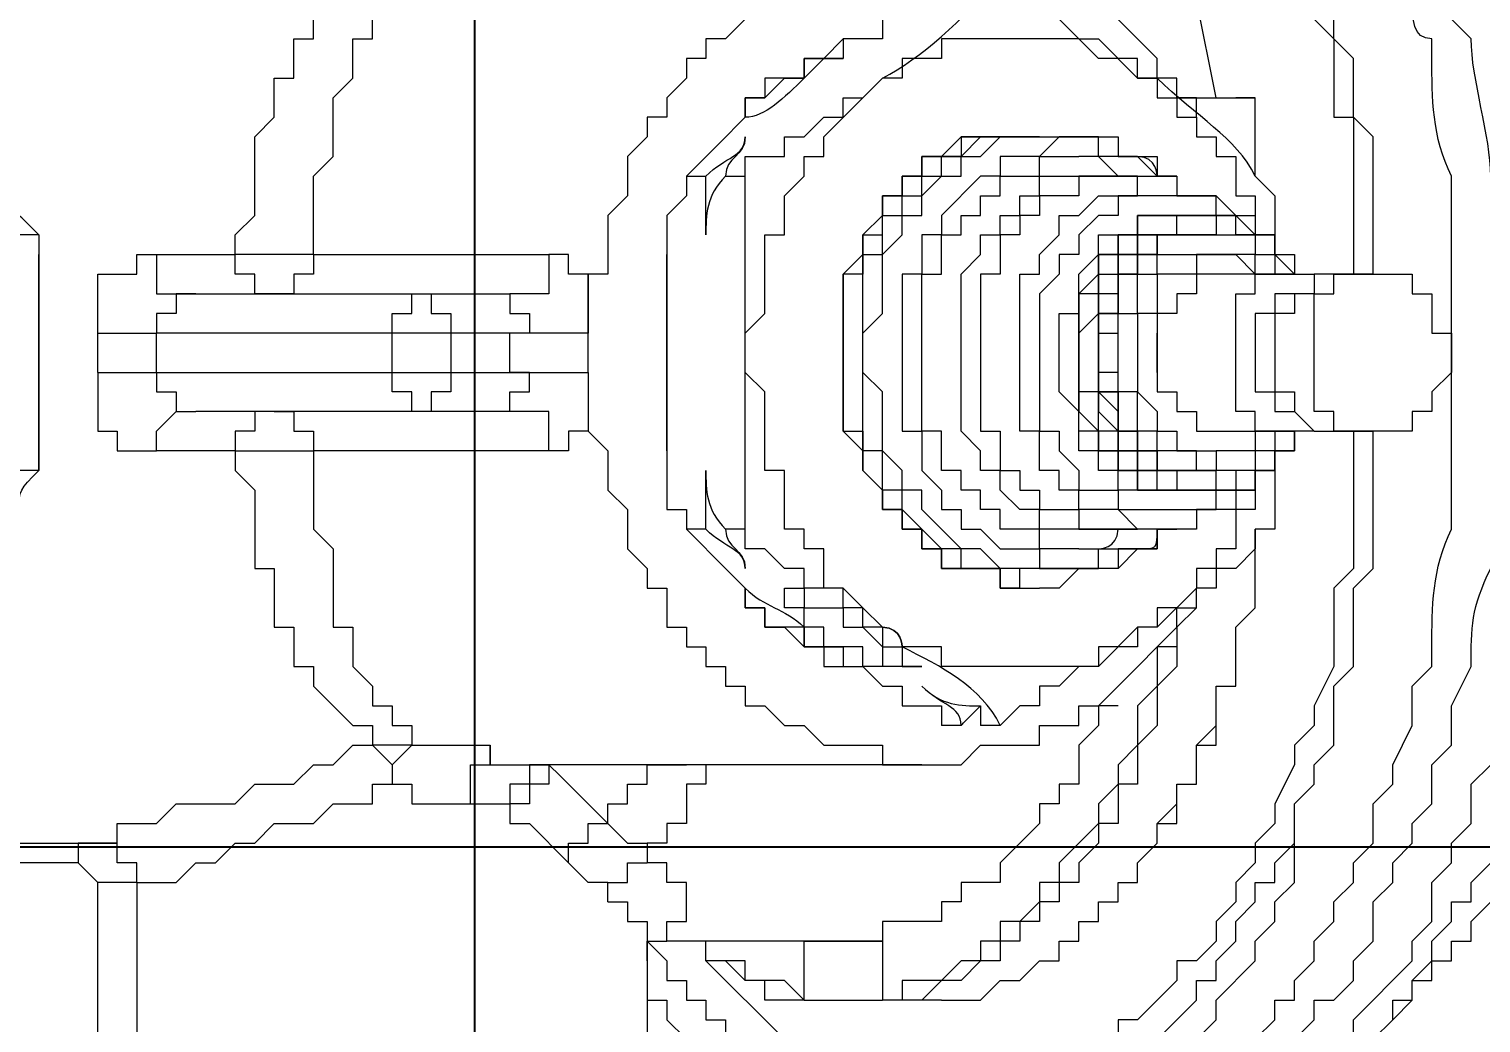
# Model space of a CAD drawing. Header units: millimetres. Extents: x 25083 to 52777, y 24772 to 45779.
# Drawn here: x 39150.19 to 39177.67, y 33943.15 to 33961.96 of the extents above; entities that cross this region are included whole.
import ezdxf

# ---------------------------------------------------------------- set-up
doc = ezdxf.new("R2010")
doc.units = ezdxf.units.MM
doc.styles.get("Standard").update_dxf_attribs({"font": ''})
doc.styles.get('Standard').set_extended_font_data('SimSun')
doc.dimstyles.new('ISO-25', dxfattribs={"dimtxt": 2.5, "dimasz": 2.5, "dimexe": 1.25, "dimexo": 0.625, "dimtad": 1, "dimtxsty": 'Standard', "dimcen": 2.5, "dimadec": 0, "dimazin": 0, "dimtfac": 1, "dimtmove": 0, "dimatfit": 3, "dimfxl": 1, "dimarcsym": 0})

# ---------------------------------------------------------------- blocks, each defined once
blk = doc.blocks.new('*D925')
at = {"color": 0, "lineweight": -2}
for p, q in [((29677.862, 34881.662), (29677.862, 32448.293)), ((40733.017, 34757.645), (40733.017, 32448.293)), ((29680.362, 32449.543), (40730.517, 32449.543))]:
    blk.add_line(p, q, dxfattribs=at)
at = {"color": 0}
for points in [[(29680.362, 32449.96), (29680.362, 32449.127), (29677.862, 32449.543)], [(40730.517, 32449.127), (40730.517, 32449.96), (40733.017, 32449.543)]]:
    blk.add_solid(points, dxfattribs=at)
at = {"layer": 'DEFPOINTS', "color": 0}
for p in [(29677.862, 34882.287), (40733.017, 34758.27), (40733.017, 32449.543)]:
    blk.add_point(p, dxfattribs=at)
at = {"color": 0, "insert": (35205.439, 32451.628), "char_height": 2.5, "attachment_point": 5}
blk.add_mtext('11055,15', dxfattribs=at)
blk = doc.blocks.new('zw$D2F4')
at = {"color": 7, "lineweight": 5}
for points in [[(774.284, 340.536), (774.284, 352.048)], [(778.74, 340.536), (778.74, 352.048)], [(766.856, 339.793), (766.856, 341.279)], [(767.228, 341.279), (767.228, 339.422)], [(778.74, 340.536), (774.284, 340.536)], [(766.485, 339.422), (766.856, 339.793)], [(767.228, 339.422), (767.228, 339.793), (766.856, 339.793)], [(760.543, 339.422), (766.485, 339.422)], [(766.485, 338.679), (766.485, 339.422)], [(766.485, 338.679), (766.856, 338.679), (766.856, 339.051), (767.228, 339.051), (767.228, 339.422)], [(767.228, 339.422), (767.228, 339.051), (767.599, 339.051), (767.599, 338.308), (767.97, 337.937), (767.97, 336.823), (768.342, 336.451), (768.342, 335.709), (768.713, 335.337), (768.713, 334.966), (769.084, 334.594), (769.084, 334.223)], [(776.14, 339.422), (775.026, 339.422), (775.026, 339.051), (774.655, 339.051), (774.655, 338.308)], [(776.14, 339.422), (776.14, 338.308)], [(776.883, 339.422), (776.883, 338.308)], [(776.883, 339.422), (777.997, 339.422), (777.997, 339.051), (777.997, 338.679), (778.368, 338.679), (778.368, 338.308)], [(766.485, 338.679), (760.543, 338.679)], [(766.485, 338.679), (766.485, 337.937), (766.856, 337.565), (766.856, 337.194), (767.228, 336.823), (767.228, 336.451), (767.599, 336.08), (767.599, 335.337), (767.97, 334.966), (767.97, 334.223), (768.342, 334.223), (768.342, 333.852)], [(774.655, 336.823), (774.655, 338.308)], [(774.655, 338.308), (775.026, 338.308), (775.398, 337.937), (775.398, 337.565)], [(776.14, 338.308), (775.769, 338.308), (775.769, 337.937), (775.398, 337.937), (775.398, 337.565)], [(776.14, 338.308), (776.14, 331.624)], [(776.883, 331.624), (776.883, 338.308)], [(777.626, 337.565), (777.626, 337.937), (777.254, 337.937), (777.254, 338.308), (776.883, 338.308)], [(778.368, 338.308), (777.626, 338.308), (777.626, 337.937), (777.626, 337.565)], [(778.368, 338.308), (778.368, 336.823)], [(775.398, 331.624), (775.398, 337.565)], [(777.626, 337.565), (777.626, 331.624)], [(774.655, 336.823), (774.284, 336.823), (773.912, 336.451), (772.427, 336.451), (772.427, 336.08), (771.313, 336.08), (771.313, 335.709), (770.57, 335.709), (770.57, 335.337), (770.199, 335.337), (769.456, 334.594), (769.456, 334.223), (769.084, 334.223)], [(774.655, 336.823), (774.655, 335.337)], [(775.398, 336.08), (775.398, 336.451), (775.026, 336.451), (775.026, 336.823), (774.655, 336.823)], [(777.626, 336.08), (777.626, 336.451), (777.997, 336.451), (777.997, 336.823), (778.368, 336.823)], [(778.368, 335.337), (778.368, 336.823)], [(778.368, 336.823), (778.74, 336.823), (779.111, 336.451), (780.597, 336.451), (780.968, 336.08), (781.711, 336.08), (781.711, 335.709), (782.453, 335.709), (782.453, 335.337), (782.825, 335.337), (782.825, 334.966), (783.196, 334.966), (783.196, 334.594), (783.567, 334.594), (783.567, 334.223), (783.939, 334.223), (783.939, 333.852)], [(775.398, 336.08), (775.398, 335.709), (775.026, 335.709), (775.026, 335.337), (774.655, 335.337)], [(778.368, 335.337), (777.997, 335.337), (777.997, 335.709), (777.626, 335.709), (777.626, 336.08)], [(774.655, 335.337), (773.169, 335.337), (772.798, 334.966), (771.313, 334.966), (771.313, 334.594), (770.57, 334.594), (770.199, 334.223), (769.827, 334.223), (769.827, 333.852), (769.456, 333.852), (769.456, 333.48), (769.084, 333.48)], [(774.655, 330.881), (774.655, 335.337)], [(778.368, 335.337), (778.368, 330.881)], [(778.368, 335.337), (779.854, 335.337), (780.225, 334.966), (781.339, 334.966), (781.711, 334.594), (782.453, 334.594), (782.453, 334.223), (783.196, 334.223), (783.196, 333.852), (783.567, 333.852), (783.567, 333.48), (783.939, 333.48), (783.939, 333.109)], [(769.084, 334.223), (768.713, 333.852), (768.342, 333.852)], [(769.084, 333.48), (769.084, 334.223)], [(768.342, 333.852), (768.342, 333.48), (767.97, 333.48), (767.97, 332.366)], [(769.084, 333.48), (768.713, 333.852), (768.342, 333.852)], [(775.398, 333.109), (775.398, 333.48), (775.769, 333.48), (775.769, 333.852), (776.14, 333.852)], [(776.14, 333.852), (776.883, 333.852)], [(776.883, 333.852), (777.254, 333.852), (777.254, 333.48), (777.626, 333.48), (777.626, 333.109)], [(769.084, 333.48), (769.084, 331.995)], [(776.14, 332.738), (775.769, 332.738), (775.769, 333.109), (775.398, 333.109)], [(777.626, 333.109), (777.254, 333.109), (777.254, 332.738), (776.883, 332.738)], [(776.883, 332.738), (776.14, 332.738)], [(767.97, 332.366), (767.97, 331.624)], [(767.97, 332.366), (768.713, 332.366), (768.713, 331.995), (769.084, 331.995)], [(769.084, 331.995), (768.713, 331.995), (768.713, 330.881)], [(767.97, 331.624), (767.599, 331.624), (767.599, 331.252), (766.856, 330.51)], [(768.713, 330.881), (768.342, 330.881), (768.342, 331.252), (767.97, 331.252), (767.97, 331.624)], [(768.713, 330.881), (768.713, 331.252), (768.342, 331.252), (768.342, 331.624), (767.97, 331.624)], [(774.655, 330.881), (775.398, 330.881), (775.398, 331.624)], [(775.398, 331.624), (775.769, 331.624), (775.769, 331.252), (776.14, 331.252), (776.14, 331.624)], [(776.14, 331.624), (776.14, 330.138)], [(776.883, 330.138), (776.883, 331.624)], [(777.626, 331.624), (777.254, 331.624), (777.254, 331.252), (776.883, 331.252), (776.883, 331.624)], [(778.368, 330.881), (777.626, 330.881), (777.626, 331.624)], [(768.713, 323.825), (768.713, 330.881)], [(768.713, 329.024), (768.713, 330.881)], [(776.14, 330.138), (775.026, 330.138), (775.026, 330.51), (774.655, 330.51), (774.655, 330.881)], [(776.883, 330.138), (777.997, 330.138), (777.997, 330.51), (778.368, 330.51), (778.368, 330.881)], [(766.114, 329.767), (766.485, 329.767), (766.485, 330.138), (766.856, 330.51)], [(766.856, 330.51), (767.228, 330.51), (767.228, 330.138), (767.599, 330.138), (767.599, 329.767)], [(776.14, 330.138), (775.026, 330.138), (774.655, 329.767), (773.912, 329.767), (773.541, 329.395), (772.798, 329.395), (772.427, 329.024), (772.055, 329.024), (772.055, 328.653), (771.313, 328.653), (771.313, 328.281), (770.941, 328.281), (770.941, 327.91), (770.57, 327.91), (770.57, 327.539), (770.199, 327.539), (770.199, 327.167), (769.827, 327.167), (769.827, 326.796), (769.456, 326.425), (769.456, 326.053), (769.084, 325.682), (769.084, 324.568), (768.713, 324.568), (768.713, 323.825)], [(784.31, 323.825), (784.31, 324.196), (783.939, 324.196), (783.939, 325.682), (783.567, 326.053), (783.567, 326.425), (783.196, 326.796), (783.196, 327.167), (782.825, 327.167), (782.453, 327.539), (782.453, 327.91), (782.082, 327.91), (782.082, 328.281), (781.711, 328.281), (781.339, 328.653), (780.968, 328.653), (780.968, 329.024), (780.597, 329.024), (780.225, 329.395), (779.483, 329.395), (779.111, 329.767), (777.997, 329.767), (777.997, 330.138), (776.883, 330.138)], [(766.114, 329.767), (766.114, 329.395), (765.742, 329.395), (765.742, 329.024), (765, 329.024)], [(766.114, 329.767), (766.485, 329.767), (766.485, 329.395), (766.856, 329.395), (766.856, 329.024)], [(767.599, 329.767), (767.228, 329.395), (767.228, 329.024), (766.856, 329.024)], [(767.599, 329.767), (767.97, 329.767), (767.97, 329.395), (768.342, 329.395), (768.342, 329.024), (768.713, 329.024)], [(765, 329.024), (759.429, 329.024)], [(764.257, 329.024), (764.257, 328.653), (763.885, 328.653), (763.514, 328.281)], [(762.029, 320.111), (763.885, 318.255), (764.257, 318.255), (765, 317.512), (765.371, 317.512), (765.742, 317.141), (766.114, 317.141), (766.485, 316.769), (767.228, 316.769)], [(765.371, 329.024), (765, 328.653), (764.628, 328.653), (764.628, 328.281), (764.257, 328.281), (764.257, 327.91), (763.885, 327.91), (763.885, 327.539), (763.514, 327.539)], [(765, 329.024), (765.371, 329.024), (765.371, 328.653)], [(765.371, 328.653), (765.742, 328.653), (765.742, 328.281), (766.114, 328.281), (766.485, 328.281), (766.485, 328.653), (766.856, 328.653), (766.856, 329.024)], [(768.713, 327.91), (768.342, 327.91), (768.342, 328.281), (767.599, 328.281), (767.599, 328.653), (767.228, 328.653), (767.228, 329.024), (766.856, 329.024)], [(768.713, 329.024), (768.713, 328.281)], [(765.371, 325.31), (765.371, 328.653)], [(774.655, 328.653), (773.541, 328.653), (773.541, 328.281), (773.169, 328.281)], [(779.854, 328.281), (779.483, 328.281), (779.111, 328.653), (778.368, 328.653)], [(763.143, 325.682), (763.143, 326.053), (763.514, 326.053), (763.514, 326.425), (765, 327.91), (765.371, 327.91), (765.371, 328.281)], [(764.257, 326.053), (764.257, 326.796), (764.628, 326.796), (764.628, 327.167), (765, 327.539), (765, 327.91), (765.371, 327.91), (765.371, 328.281)], [(764.257, 326.053), (764.628, 326.425), (764.628, 327.167), (765, 327.167), (765, 327.91), (765.371, 327.91), (765.371, 328.281)], [(773.169, 327.91), (773.169, 328.281)], [(779.854, 328.281), (779.854, 327.91)], [(773.169, 327.167), (773.169, 327.539)], [(779.854, 327.539), (779.854, 327.167)], [(772.055, 327.167), (771.684, 327.167), (771.684, 326.796), (771.313, 326.796), (771.313, 326.425), (770.941, 326.053), (770.941, 325.682), (770.57, 325.682), (770.57, 325.31), (770.57, 324.939)], [(770.941, 325.31), (770.941, 326.053), (771.313, 326.053), (771.313, 326.796), (771.684, 326.796), (771.684, 327.167), (772.055, 327.167)], [(771.313, 324.568), (771.684, 324.939), (771.684, 325.31), (772.055, 325.31), (772.055, 326.053), (772.427, 326.053), (772.427, 326.425), (772.798, 326.796), (772.798, 327.167), (773.169, 327.167)], [(771.313, 324.568), (771.313, 324.939), (771.684, 324.939), (772.055, 325.31), (772.055, 325.682), (772.798, 325.682), (772.798, 326.053), (773.169, 326.053), (773.169, 326.425), (774.284, 326.425), (774.284, 326.796), (774.655, 326.796), (775.769, 326.796), (776.14, 327.167), (776.512, 327.167)], [(773.169, 327.167), (776.512, 327.167)], [(776.512, 327.167), (779.854, 327.167)], [(776.512, 327.167), (776.883, 327.167), (777.254, 326.796), (778.74, 326.796), (778.74, 326.425), (779.483, 326.425), (779.854, 326.053), (780.225, 326.053), (780.225, 325.682), (780.597, 325.682), (781.711, 324.568)], [(779.854, 327.167), (780.225, 327.167), (780.225, 326.425), (780.597, 326.425), (780.597, 326.053), (780.968, 325.682), (780.968, 325.31), (781.339, 325.31), (781.339, 324.939), (781.711, 324.568)], [(782.453, 324.939), (782.453, 325.31), (782.082, 325.682), (782.082, 326.053), (781.711, 326.053), (781.711, 326.796), (781.339, 326.796), (781.339, 327.167), (780.968, 327.167)], [(780.968, 327.167), (781.339, 327.167), (781.339, 326.796), (781.711, 326.425), (781.711, 326.053), (782.082, 326.053), (782.082, 325.31)], [(772.055, 326.425), (772.055, 326.053), (771.684, 326.053), (771.684, 325.31), (771.313, 325.31), (771.313, 324.939), (770.941, 324.568), (770.941, 324.196), (770.57, 324.196), (770.57, 323.825)], [(771.313, 325.682), (771.313, 326.053), (771.684, 326.053), (771.684, 326.425), (772.055, 326.425)], [(764.257, 326.053), (765.371, 326.053)], [(764.257, 326.053), (764.257, 324.939)], [(765.371, 326.053), (765.371, 324.568)], [(771.313, 326.053), (770.941, 326.053), (770.941, 325.31), (770.57, 325.31), (770.57, 324.939)], [(782.453, 324.939), (782.453, 325.31), (782.082, 325.31), (782.082, 325.682), (781.711, 326.053)], [(775.026, 315.655), (772.427, 315.655), (772.055, 316.027), (770.57, 316.027), (769.827, 316.398), (769.456, 316.398), (769.084, 316.769), (768.713, 316.769), (767.97, 317.141), (767.599, 317.141), (767.228, 317.512), (766.856, 317.512), (766.485, 317.883), (766.114, 317.883), (765.742, 318.255), (765.371, 318.255), (765, 318.626), (765, 318.997), (764.628, 318.997), (763.885, 319.74), (763.885, 320.111), (763.514, 320.111)], [(770.941, 325.31), (770.941, 325.682), (771.313, 325.682)], [(769.827, 320.111), (769.827, 320.483), (769.456, 320.483), (769.084, 320.854), (768.342, 320.854), (768.342, 321.226), (767.97, 321.226), (767.97, 321.597), (767.599, 321.597), (766.856, 322.34), (766.485, 322.34), (766.485, 323.082), (766.114, 323.082), (766.114, 323.454), (765.742, 323.454), (765.742, 324.568), (765.371, 324.568), (765.371, 325.31)], [(770.57, 324.568), (770.57, 324.939), (770.941, 324.939), (770.941, 325.31)], [(772.055, 321.968), (772.055, 322.34), (772.427, 322.34), (772.427, 323.454), (772.798, 323.454), (772.798, 323.825), (773.169, 323.825), (773.169, 324.196), (773.541, 324.196), (773.541, 324.568), (773.912, 324.568), (774.284, 324.939), (774.655, 324.939), (775.026, 325.31), (777.997, 325.31), (778.368, 324.939), (778.74, 324.939), (778.74, 324.568), (779.483, 324.568), (779.483, 324.196), (779.854, 324.196), (779.854, 323.825), (780.225, 323.825), (780.225, 323.454), (780.597, 323.082), (780.597, 321.968)], [(776.512, 325.31), (775.026, 325.31), (775.026, 324.939), (774.284, 324.939), (773.912, 324.568), (773.541, 324.568), (773.541, 324.196), (773.169, 324.196), (773.169, 323.825), (772.798, 323.825), (772.798, 323.454), (772.427, 323.454), (772.427, 322.34), (772.055, 322.34)], [(780.597, 321.968), (780.597, 323.082), (780.225, 323.082), (780.225, 323.825), (779.854, 323.825), (779.854, 324.196), (779.483, 324.196), (779.483, 324.568), (779.111, 324.568), (778.74, 324.939), (777.997, 324.939), (777.997, 325.31), (776.512, 325.31)], [(764.257, 324.939), (764.257, 324.568)], [(770.57, 324.939), (770.199, 324.568), (770.199, 324.196), (769.827, 324.196), (769.827, 323.454), (769.456, 323.454)], [(772.055, 321.968), (772.427, 321.968), (772.427, 323.082), (772.798, 323.082), (772.798, 323.454), (773.541, 324.196), (773.912, 324.196), (773.912, 324.568), (774.655, 324.568), (774.655, 324.939), (776.512, 324.939)], [(772.427, 321.226), (772.427, 322.34), (772.798, 322.711), (772.798, 323.082), (773.541, 323.825), (773.912, 323.825), (773.912, 324.196), (774.284, 324.196), (774.655, 324.568), (775.769, 324.568), (776.14, 324.939), (776.883, 324.939), (777.254, 324.568), (778.368, 324.568), (778.74, 324.196), (779.111, 324.196), (779.111, 323.825), (779.483, 323.825), (779.854, 323.454), (779.854, 323.082), (780.225, 323.082), (780.225, 322.711), (780.597, 322.34), (780.597, 321.226)], [(776.512, 324.939), (778.368, 324.939), (778.368, 324.568), (779.111, 324.568), (779.111, 324.196), (779.483, 324.196), (779.483, 323.825), (779.854, 323.825), (779.854, 323.454), (780.225, 323.454), (780.225, 323.082), (780.597, 322.711), (780.597, 321.968)], [(783.567, 323.454), (783.196, 323.454), (783.196, 324.196), (782.825, 324.196), (782.825, 324.568), (782.453, 324.568), (782.453, 324.939)], [(765.371, 324.568), (764.257, 324.568)], [(765.371, 324.568), (764.257, 324.568)], [(764.257, 324.196), (764.257, 324.568)], [(770.941, 318.997), (770.941, 319.369), (770.199, 319.369), (769.827, 319.74), (769.084, 319.74), (768.713, 320.111), (768.342, 320.111), (767.97, 320.483), (767.599, 320.483), (766.856, 321.226), (766.485, 321.226), (766.485, 321.597), (766.114, 321.597), (765.742, 321.968), (765.742, 322.34), (765.371, 322.34), (765.371, 322.711), (765, 322.711), (765, 323.082), (764.628, 323.454), (764.628, 324.196), (764.257, 324.196), (764.257, 324.568)], [(770.57, 323.825), (770.57, 324.568)], [(770.941, 324.568), (770.57, 324.568)], [(770.941, 324.568), (770.941, 324.196)], [(771.313, 324.568), (770.941, 324.568)], [(781.711, 319.369), (781.711, 319.74), (782.082, 319.74), (782.082, 320.483), (782.453, 320.854), (782.453, 322.711), (782.453, 323.454), (782.082, 323.454), (782.082, 324.196), (781.711, 324.196), (781.711, 324.568)], [(764.257, 323.454), (764.257, 324.196)], [(771.684, 318.626), (771.313, 318.997), (770.57, 318.997), (770.199, 319.369), (769.456, 319.369), (769.084, 319.74), (768.342, 319.74), (768.342, 320.111), (767.599, 320.111), (767.599, 320.483), (767.228, 320.483), (766.856, 320.854), (766.485, 320.854), (766.485, 321.226), (766.114, 321.226), (766.114, 321.597), (765.742, 321.597), (765.742, 321.968), (765.371, 321.968), (765.371, 322.34), (765, 322.34), (765, 322.711), (764.628, 323.082), (764.628, 323.454), (764.257, 323.825), (764.257, 324.196)], [(771.313, 319.369), (771.313, 319.74), (770.941, 319.74), (770.941, 320.483), (770.57, 320.483), (770.57, 322.34), (770.57, 322.711), (770.57, 323.454), (770.941, 323.454), (770.941, 324.196)], [(779.854, 322.711), (779.111, 323.454), (778.74, 323.454), (778.74, 323.825), (777.997, 323.825), (777.997, 324.196), (776.512, 324.196), (776.14, 324.196), (775.026, 324.196), (775.026, 323.825), (774.284, 323.825), (773.912, 323.454), (773.541, 323.454), (773.541, 323.082), (773.169, 323.082), (773.169, 322.711)], [(768.713, 323.825), (768.713, 323.082), (769.084, 322.711), (769.084, 321.597), (769.456, 321.597), (769.456, 320.854), (769.827, 320.854), (769.827, 320.483), (770.199, 320.111), (771.313, 318.997), (771.684, 318.997), (771.684, 318.626), (772.055, 318.626)], [(772.798, 320.854), (772.798, 321.597), (773.169, 321.597), (773.169, 322.34), (773.541, 322.34), (773.541, 322.711), (773.912, 322.711), (773.912, 323.082), (774.284, 323.082), (774.284, 323.454), (774.655, 323.454), (775.026, 323.454), (775.026, 323.825), (777.997, 323.825), (777.997, 323.454), (778.74, 323.454), (778.74, 323.082), (779.111, 323.082), (779.111, 322.711), (779.483, 322.711), (779.483, 322.34), (779.854, 322.34), (779.854, 321.597), (780.225, 321.597), (780.225, 320.854)], [(780.968, 318.626), (781.339, 318.626), (781.339, 318.997), (781.711, 318.997), (781.711, 319.369), (782.082, 319.369), (783.196, 320.483), (783.196, 320.854), (783.567, 320.854), (783.567, 321.597), (783.939, 321.597), (783.939, 323.082), (784.31, 323.082), (784.31, 323.825)], [(763.143, 317.141), (763.885, 316.398), (764.257, 316.398), (764.257, 316.027), (764.628, 315.655), (765, 315.655), (765.371, 315.284), (766.114, 315.284), (766.485, 314.912), (766.856, 314.912), (767.228, 314.541), (767.599, 314.541), (767.97, 314.17), (768.713, 314.17), (769.084, 313.798), (769.827, 313.798), (770.57, 313.427)], [(763.514, 317.512), (763.885, 317.141), (764.257, 317.141), (764.257, 316.769), (764.628, 316.769), (765, 316.398), (765.371, 316.398), (765.742, 316.027), (766.114, 316.027), (766.485, 315.655), (766.856, 315.655), (767.228, 315.284), (767.97, 315.284), (768.342, 314.912), (768.713, 314.912), (769.456, 314.541), (770.199, 314.541), (770.57, 314.17)], [(764.257, 323.454), (764.257, 322.711), (764.628, 322.34), (764.628, 321.968), (765, 321.597), (765, 321.226), (765.371, 321.226), (765.371, 320.854), (765.742, 320.854), (765.742, 320.483), (766.114, 320.483), (766.114, 320.111)], [(769.456, 323.082), (769.456, 323.454)], [(773.169, 320.483), (773.169, 321.597), (773.541, 321.597), (773.541, 321.968), (773.912, 322.34), (774.284, 322.34), (774.284, 322.711), (774.655, 322.711), (775.026, 323.082), (777.997, 323.082), (778.368, 322.711), (778.74, 322.711), (778.74, 322.34), (779.111, 322.34), (779.111, 321.968), (779.483, 321.968), (779.483, 321.597), (779.854, 321.597), (779.854, 320.483)], [(769.456, 322.34), (769.456, 322.711)], [(773.169, 322.711), (772.798, 322.34), (772.798, 321.597), (772.427, 321.597), (772.427, 321.226), (772.427, 320.854)], [(776.512, 322.711), (775.026, 322.711), (775.026, 322.34), (774.284, 322.34), (774.284, 321.968), (773.912, 321.968), (773.912, 321.597), (773.541, 321.597), (773.541, 320.854), (773.169, 320.854), (773.169, 320.111)], [(779.854, 320.111), (779.854, 320.854), (779.483, 320.854), (779.483, 321.597), (779.111, 321.597), (779.111, 321.968), (778.74, 321.968), (778.74, 322.34), (777.997, 322.34), (777.997, 322.711), (776.512, 322.711)], [(780.597, 320.854), (780.597, 321.226), (780.225, 321.597), (780.225, 322.34), (779.854, 322.34), (779.854, 322.711)], [(771.313, 319.369), (771.313, 319.74), (770.57, 320.483), (770.57, 320.854), (770.199, 321.226), (770.199, 321.597), (769.827, 321.597), (769.827, 321.968), (769.456, 322.34)], [(783.567, 322.34), (783.196, 322.34), (783.196, 321.968), (782.825, 321.597), (782.825, 321.226), (782.453, 320.854), (782.453, 320.483), (781.711, 319.74), (781.711, 319.369)], [(760.543, 321.968), (760.543, 319.74), (760.915, 319.369), (760.915, 318.626), (761.286, 318.626), (761.286, 317.883), (761.657, 317.883), (761.657, 317.512), (762.029, 317.512), (762.029, 317.141), (762.4, 317.141), (762.4, 316.769), (762.771, 316.398), (763.514, 315.655), (763.885, 315.655), (765, 314.541), (765.371, 314.541), (765.742, 314.17), (766.485, 314.17), (766.856, 313.798), (767.228, 313.798), (767.599, 313.427), (768.342, 313.427)], [(772.055, 321.968), (772.055, 321.597)], [(773.541, 320.483), (773.541, 320.854), (773.912, 320.854), (773.912, 321.226), (774.284, 321.226), (774.284, 321.597), (775.026, 321.597), (775.026, 321.968), (776.14, 321.968), (777.997, 321.968), (777.997, 321.597), (778.368, 321.597), (778.74, 321.226), (779.111, 321.226), (779.111, 320.854), (779.483, 320.483)], [(775.398, 321.968), (776.512, 321.968)], [(776.512, 321.968), (777.626, 321.968)], [(780.597, 321.968), (780.597, 321.597)], [(773.169, 319.369), (772.798, 319.369), (772.798, 320.111), (772.427, 320.111), (772.427, 320.854), (772.055, 321.226), (772.055, 321.597)], [(776.512, 321.597), (775.026, 321.597), (775.026, 321.226), (774.655, 321.226), (774.284, 320.854), (773.912, 320.854), (773.912, 320.111), (773.541, 320.111), (773.541, 318.997)], [(779.483, 318.997), (779.483, 320.111), (779.111, 320.111), (779.111, 320.483), (778.74, 320.854), (778.368, 320.854), (778.368, 321.226), (777.997, 321.226), (777.626, 321.597), (776.512, 321.597)], [(780.597, 321.597), (780.597, 320.111), (780.225, 320.111), (780.225, 319.74), (780.225, 319.369), (779.854, 319.369)], [(772.798, 319.74), (772.427, 320.111), (772.427, 321.226)], [(775.026, 320.854), (775.398, 320.854), (775.769, 321.226), (776.512, 321.226)], [(776.512, 321.226), (777.254, 321.226), (777.254, 320.854), (777.997, 320.854)], [(780.597, 321.226), (780.597, 320.111), (780.225, 320.111), (780.225, 319.74)], [(772.427, 320.854), (772.427, 320.483), (772.798, 320.483), (772.798, 319.369), (773.169, 319.369)], [(773.912, 319.369), (773.912, 319.74), (774.284, 319.74), (774.284, 320.111), (774.655, 320.111), (774.655, 320.483), (775.026, 320.483), (775.026, 320.854), (776.512, 320.854)], [(773.912, 319.369), (773.912, 320.111), (774.284, 320.111), (774.284, 320.483), (774.655, 320.483), (774.655, 320.854), (775.026, 320.854)], [(773.912, 318.626), (773.912, 319.369), (774.284, 319.369), (774.284, 319.74), (774.655, 319.74), (774.655, 320.111), (775.026, 320.111), (775.026, 320.483), (775.769, 320.483), (775.769, 320.854), (776.512, 320.854)], [(776.512, 320.854), (775.398, 320.854), (775.026, 320.483), (774.655, 320.483), (774.655, 320.111), (774.284, 320.111), (774.284, 319.74), (773.912, 319.74), (773.912, 319.369)], [(776.512, 320.854), (776.883, 320.854), (777.254, 320.483), (777.997, 320.483), (777.997, 320.111), (778.368, 320.111), (778.368, 319.74), (778.74, 319.74), (778.74, 318.997), (779.111, 318.997), (779.111, 318.626)], [(776.512, 320.854), (777.626, 320.854), (777.997, 320.483), (778.368, 320.483), (778.368, 320.111), (778.74, 320.111), (778.74, 319.74), (779.111, 319.74), (779.111, 319.369)], [(779.111, 319.369), (779.111, 319.74), (778.74, 319.74), (778.74, 320.111), (778.368, 320.111), (778.368, 320.483), (777.997, 320.483), (777.626, 320.483), (777.626, 320.854), (776.512, 320.854)], [(777.997, 320.854), (778.368, 320.483), (778.74, 320.483), (778.74, 319.74), (779.111, 319.74), (779.111, 319.369)], [(779.854, 319.369), (780.225, 319.74), (780.225, 320.483), (780.597, 320.483), (780.597, 320.854)], [(773.169, 319.369), (773.169, 319.74), (773.541, 320.111), (773.541, 320.483)], [(773.169, 319.369), (773.169, 320.483)], [(776.512, 320.483), (775.398, 320.483), (775.026, 320.111), (774.655, 320.111), (774.655, 319.74), (774.284, 319.74), (774.284, 318.997), (773.912, 318.997), (773.912, 318.626)], [(774.284, 318.626), (774.284, 319.369), (774.655, 319.369), (774.655, 319.74), (775.026, 319.74), (775.026, 320.111), (775.398, 320.111), (775.769, 320.483), (776.512, 320.483)], [(774.284, 318.255), (774.284, 319.369), (774.655, 319.369), (774.655, 319.74), (775.026, 319.74), (775.026, 320.111), (775.398, 320.111), (776.14, 320.111), (776.14, 320.483), (776.883, 320.483), (776.883, 320.111), (777.997, 320.111), (777.997, 319.74), (778.368, 319.74), (778.368, 319.369), (778.74, 319.369), (778.74, 318.255)], [(774.284, 318.626), (774.284, 319.369), (774.655, 319.369), (774.655, 319.74), (775.026, 319.74), (775.026, 320.111), (775.769, 320.111), (775.769, 320.483), (776.512, 320.483)], [(776.512, 320.483), (775.769, 320.483), (775.769, 320.111), (775.026, 320.111), (775.026, 319.74), (774.655, 319.74), (774.655, 319.369), (774.284, 319.369), (774.284, 318.626)], [(776.512, 320.483), (777.254, 320.483), (777.254, 320.111), (777.997, 320.111), (777.997, 319.74), (778.368, 319.74), (778.368, 319.369), (778.74, 319.369), (778.74, 318.626)], [(778.74, 318.626), (778.74, 319.369), (778.368, 319.369), (778.368, 319.74), (777.997, 319.74), (777.997, 320.111), (777.254, 320.111), (777.254, 320.483), (776.512, 320.483)], [(776.512, 320.483), (777.254, 320.483), (777.254, 320.111), (777.997, 320.111), (777.997, 319.74), (778.368, 319.74), (778.368, 319.369), (778.74, 319.369), (778.74, 318.626)], [(778.74, 318.626), (778.74, 319.74), (778.368, 319.74), (778.368, 320.111), (777.997, 320.111), (777.626, 320.111), (777.626, 320.483), (776.512, 320.483)], [(779.483, 320.483), (779.483, 319.74), (779.854, 319.74), (779.854, 319.369)], [(779.854, 320.483), (779.854, 319.369)], [(762.771, 320.111), (764.257, 318.626), (764.628, 318.626), (764.628, 318.255), (765, 318.255), (765.371, 317.883), (765.742, 317.883), (766.114, 317.512), (766.485, 317.512), (766.485, 317.141), (766.856, 317.141), (767.228, 316.769), (767.97, 316.769), (768.342, 316.398), (768.713, 316.398), (769.084, 316.027), (770.199, 316.027), (770.57, 315.655), (772.055, 315.655), (772.427, 315.284), (775.026, 315.284)], [(766.114, 320.111), (766.485, 320.111), (766.485, 319.74), (766.856, 319.74), (767.228, 319.369)], [(775.026, 317.512), (774.655, 317.512), (774.655, 318.255), (774.284, 318.255), (774.284, 318.626), (774.655, 318.626), (774.655, 318.997), (774.655, 319.369), (775.026, 319.369), (775.026, 319.74), (775.769, 319.74), (775.769, 320.111), (776.512, 320.111)], [(776.512, 320.111), (777.254, 320.111), (777.254, 319.74), (777.997, 319.74), (777.997, 319.369), (778.368, 319.369), (778.368, 318.255)], [(778.368, 318.255), (778.368, 318.626), (777.997, 318.626), (777.997, 319.369), (777.626, 319.369), (777.254, 319.369), (777.254, 319.74), (775.769, 319.74), (775.398, 319.369), (775.026, 319.369), (775.026, 318.997), (774.655, 318.997), (774.655, 318.255)], [(767.599, 319.369), (767.599, 318.997), (768.342, 318.997), (768.342, 318.626), (769.084, 318.626), (769.084, 318.255), (770.199, 318.255), (770.199, 317.883), (771.313, 317.883), (771.684, 317.512), (773.169, 317.512)], [(767.599, 319.369), (767.97, 318.997), (768.342, 318.997), (768.342, 318.626), (769.084, 318.626), (769.456, 318.255), (770.199, 318.255), (770.199, 317.883), (771.313, 317.883), (771.684, 317.512), (772.798, 317.512)], [(773.169, 317.512), (772.798, 317.512), (772.427, 317.883), (772.427, 318.255), (772.055, 318.255), (772.055, 318.626), (771.313, 319.369)], [(774.284, 317.512), (773.541, 317.512), (773.541, 317.883), (772.798, 317.883), (772.798, 318.255), (772.427, 318.255), (772.427, 318.626), (772.055, 318.626), (771.684, 318.997), (771.684, 319.369), (771.313, 319.369)], [(774.284, 317.512), (773.912, 317.512), (773.912, 317.883), (773.541, 317.883), (773.541, 318.626), (773.169, 318.626), (773.169, 318.997), (773.169, 319.369)], [(773.912, 319.369), (773.912, 318.997)], [(777.997, 318.255), (777.997, 318.626), (777.626, 318.626), (777.626, 318.997), (777.254, 318.997), (777.254, 319.369), (776.883, 319.369), (775.769, 319.369), (775.769, 318.997), (775.398, 318.997), (775.398, 318.626), (775.026, 318.626), (775.026, 318.255)], [(776.14, 319.369), (776.883, 319.369)], [(779.854, 319.369), (779.854, 318.997), (779.483, 318.997), (779.483, 318.255), (779.111, 317.883), (779.111, 317.512), (778.74, 317.512)], [(781.711, 319.369), (781.339, 319.369), (781.339, 318.997), (780.968, 318.997), (780.968, 318.626), (780.597, 318.626), (780.597, 318.255), (780.225, 318.255), (780.225, 317.883), (779.483, 317.883), (779.483, 317.512), (779.111, 317.512), (778.74, 317.512)], [(779.111, 319.369), (779.111, 318.997)], [(760.915, 318.997), (760.915, 318.626), (761.286, 318.255), (761.286, 317.512), (761.657, 317.512), (761.657, 317.141), (762.029, 317.141), (762.029, 316.769), (763.143, 315.655), (763.143, 315.284), (763.514, 315.284), (763.885, 314.912), (764.257, 314.912), (764.257, 314.541), (764.628, 314.541), (765, 314.17), (765.371, 314.17), (765.742, 313.798), (766.114, 313.798), (766.114, 313.427), (766.485, 313.427), (766.856, 313.056), (767.599, 313.056), (767.97, 312.684)], [(773.541, 318.997), (773.541, 318.255), (773.912, 318.255), (773.912, 317.883)], [(773.912, 318.626), (773.912, 318.997)], [(779.111, 318.997), (779.111, 318.626)], [(779.111, 317.883), (779.111, 318.255), (779.483, 318.255), (779.483, 318.997)], [(781.339, 318.997), (781.339, 317.883)], [(774.284, 317.512), (773.912, 317.512), (773.912, 318.626)], [(774.284, 317.512), (774.284, 317.883), (773.912, 317.883), (773.912, 318.626)], [(773.912, 318.626), (773.912, 317.512), (774.284, 317.512), (774.284, 317.141)], [(774.284, 318.626), (774.284, 318.255)], [(779.111, 318.626), (779.111, 318.255), (778.74, 318.255), (778.74, 317.512), (778.368, 317.512)], [(778.74, 318.626), (778.74, 318.255)], [(779.111, 318.626), (779.111, 317.883), (778.74, 317.512)], [(778.74, 317.141), (778.74, 317.883), (779.111, 317.883), (779.111, 318.626)], [(781.339, 318.255), (783.196, 318.626)], [(775.026, 317.141), (774.655, 317.141), (774.655, 317.512), (774.284, 317.512), (774.284, 318.255)], [(775.026, 317.141), (774.655, 317.141), (774.655, 317.512), (774.284, 317.512), (774.284, 318.255)], [(774.655, 317.883), (774.655, 318.255)], [(778.74, 318.255), (778.74, 317.512), (778.368, 317.512), (778.368, 317.141), (777.997, 317.141)], [(777.997, 317.512), (778.368, 317.512), (778.368, 318.255)], [(778.74, 318.255), (778.74, 317.512), (778.368, 317.512), (778.368, 317.141), (777.997, 317.141)], [(778.368, 318.255), (778.368, 317.883)], [(775.026, 317.512), (774.655, 317.512), (774.655, 317.883)], [(775.026, 317.883), (775.026, 316.769)], [(775.026, 316.769), (775.026, 317.512), (775.398, 317.512), (775.398, 317.883), (776.512, 317.883)], [(776.512, 317.883), (777.626, 317.883), (777.626, 317.512), (777.997, 317.512), (777.997, 316.769)], [(777.997, 316.769), (777.997, 317.883)], [(778.368, 317.883), (777.997, 317.512)], [(781.339, 317.883), (781.339, 317.512)], [(774.655, 317.141), (773.169, 317.141), (773.169, 317.512)], [(775.026, 316.769), (774.655, 316.769), (774.655, 317.141), (774.284, 317.141), (774.284, 317.512)], [(776.512, 317.512), (775.769, 317.512), (775.769, 317.141), (775.398, 317.141), (775.398, 316.769)], [(777.626, 316.769), (777.626, 317.141), (777.254, 317.141), (777.254, 317.512), (776.883, 317.512), (776.512, 317.512)], [(778.74, 317.512), (778.74, 317.141), (778.368, 317.141), (778.368, 316.769), (777.997, 316.769)], [(779.854, 317.512), (779.483, 317.141), (778.368, 317.141)], [(774.284, 317.141), (774.655, 317.141), (774.655, 316.769), (775.026, 316.769)], [(776.512, 317.141), (775.769, 317.141), (775.769, 316.769), (775.398, 316.769), (775.026, 316.398), (775.026, 315.655)], [(777.997, 315.655), (777.997, 316.398), (777.626, 316.398), (777.626, 316.769), (777.254, 316.769), (777.254, 317.141), (776.512, 317.141)], [(777.997, 315.284), (780.597, 315.284), (780.968, 315.655), (782.082, 315.655), (782.453, 316.027), (783.567, 316.027), (783.939, 316.398), (784.682, 316.398), (785.053, 316.769), (785.424, 316.769), (785.796, 317.141), (786.538, 317.141)], [(777.997, 316.769), (778.368, 317.141), (778.74, 317.141)], [(775.026, 316.398), (775.026, 316.769)], [(777.997, 316.769), (777.997, 316.398)], [(775.026, 315.284), (775.026, 316.027), (775.398, 316.027), (775.398, 316.398), (775.769, 316.398), (777.626, 316.398), (777.626, 316.027), (777.997, 316.027), (777.997, 315.284)], [(783.196, 316.398), (782.825, 316.398), (782.453, 316.027), (780.968, 316.027), (780.968, 315.655), (777.997, 315.655)], [(775.026, 315.655), (775.026, 315.284)], [(777.997, 315.284), (777.997, 315.655)], [(777.997, 315.284), (777.997, 314.541), (777.626, 314.541), (777.626, 314.17), (777.254, 314.17), (776.883, 314.17), (776.883, 313.798), (776.14, 313.798), (775.769, 314.17), (775.398, 314.17), (775.398, 314.541), (775.026, 314.541), (775.026, 315.284)], [(763.885, 314.912), (764.257, 314.541), (764.628, 314.541), (764.628, 314.17), (765, 314.17), (765, 313.798), (765.371, 313.798), (765.371, 313.427), (765.742, 313.427), (766.114, 313.056), (766.485, 313.056), (766.485, 312.684), (766.856, 312.684)], [(782.453, 313.427), (782.825, 313.798), (783.939, 313.798), (783.939, 314.17), (785.053, 314.17), (785.053, 314.541), (785.424, 314.541)], [(768.342, 313.427), (768.713, 313.056), (769.827, 313.056), (769.827, 312.684), (771.313, 312.684), (771.313, 312.313), (772.798, 312.313)]]:
    blk.add_lwpolyline(points, dxfattribs=at)
for points in [[(773.541, 340.908), (773.912, 340.908), (773.912, 340.908), (774.284, 340.536)], [(778.74, 340.536), (779.111, 340.908), (779.111, 340.908), (779.111, 340.908)], [(774.284, 340.536), (775.769, 340.536), (777.254, 340.536), (778.368, 340.536)], [(776.14, 339.422), (776.512, 339.422), (776.512, 339.422), (776.883, 339.422)], [(776.14, 338.308), (776.512, 338.308), (776.512, 338.308), (776.883, 338.308)], [(776.14, 331.624), (776.512, 331.624), (776.512, 331.624), (776.883, 331.624)], [(767.599, 329.767), (767.97, 330.138), (768.342, 330.51), (768.713, 330.881)], [(776.14, 330.138), (776.512, 330.138), (776.512, 330.138), (776.883, 330.138)], [(765.371, 328.653), (765.371, 328.653), (765.371, 328.653), (765.371, 328.653)], [(776.14, 328.653), (775.769, 328.653), (775.026, 328.653), (774.655, 328.653)], [(774.655, 328.653), (775.398, 328.653), (775.769, 328.653), (776.512, 328.653)], [(776.512, 328.653), (776.512, 328.653), (776.14, 328.653), (776.14, 328.653)], [(776.883, 328.653), (776.883, 328.653), (776.512, 328.653), (776.512, 328.653)], [(776.512, 328.653), (777.254, 328.653), (777.626, 328.653), (778.368, 328.653)], [(778.368, 328.653), (777.997, 328.653), (777.254, 328.653), (776.883, 328.653)], [(773.169, 328.281), (772.798, 327.91), (772.427, 327.539), (772.055, 327.167)], [(780.968, 327.167), (780.597, 327.539), (780.225, 327.91), (779.854, 328.281)], [(772.427, 327.167), (772.798, 327.167), (772.798, 327.539), (773.169, 327.91)], [(774.284, 327.91), (773.912, 327.91), (773.541, 327.91), (773.169, 327.539)], [(773.169, 327.91), (773.541, 327.91), (773.912, 327.91), (774.284, 327.91)], [(779.854, 327.539), (779.483, 327.91), (779.111, 327.91), (778.74, 327.91)], [(778.74, 327.91), (779.111, 327.91), (779.483, 327.91), (779.854, 327.91)], [(779.854, 327.91), (780.225, 327.539), (780.225, 327.167), (780.597, 327.167)], [(773.169, 327.539), (772.798, 327.539), (772.798, 327.167), (772.427, 327.167)], [(780.597, 327.167), (780.225, 327.167), (780.225, 327.539), (779.854, 327.539)], [(772.055, 327.167), (771.684, 326.796), (771.684, 326.425), (771.313, 326.053)], [(781.711, 326.053), (781.339, 326.425), (780.968, 326.796), (780.968, 327.167)], [(771.313, 325.682), (771.313, 325.682), (771.313, 325.682), (771.313, 325.682)], [(771.313, 324.568), (771.313, 324.196), (770.941, 324.196), (770.941, 324.196)], [(770.941, 324.196), (770.941, 324.196), (771.313, 324.196), (771.313, 324.568)], [(781.711, 324.568), (782.082, 323.825), (782.825, 323.082), (783.567, 322.34)], [(769.456, 322.34), (770.199, 322.711), (770.57, 323.454), (770.941, 324.196)], [(769.456, 323.082), (769.827, 323.082), (769.827, 323.454), (770.199, 323.825)], [(770.199, 323.825), (769.827, 323.454), (769.827, 323.082), (769.827, 322.711)], [(769.456, 323.082), (769.456, 323.082), (769.456, 323.082), (769.827, 322.711)], [(769.827, 322.711), (769.456, 322.711), (769.456, 322.711), (769.456, 322.711)], [(772.055, 322.34), (772.055, 321.968), (772.055, 321.968), (772.055, 321.968)], [(772.055, 321.968), (772.055, 321.597), (772.055, 321.597), (772.055, 321.597)], [(780.597, 321.597), (780.597, 321.597), (780.597, 321.597), (780.597, 321.968)], [(772.798, 320.854), (772.798, 320.854), (772.798, 320.483), (772.798, 320.483)], [(772.798, 320.854), (772.798, 320.854), (772.798, 320.854), (772.798, 320.854)], [(780.225, 320.483), (780.225, 320.483), (780.225, 320.854), (780.225, 320.854)], [(780.225, 320.854), (780.225, 320.854), (780.225, 320.854), (780.225, 320.854)], [(772.798, 320.483), (772.798, 320.483), (772.798, 320.111), (773.169, 320.111)], [(772.798, 320.483), (772.798, 320.483), (772.798, 320.483), (772.798, 320.483)], [(773.541, 320.483), (773.541, 320.483), (773.541, 320.483), (773.541, 320.483)], [(779.483, 320.483), (779.483, 320.483), (779.483, 320.483), (779.483, 320.483)], [(779.854, 320.111), (779.854, 320.111), (780.225, 320.483), (780.225, 320.483)], [(780.225, 320.483), (780.225, 320.483), (780.225, 320.483), (780.225, 320.483)], [(773.169, 320.111), (773.169, 320.111), (773.169, 319.74), (773.169, 319.74)], [(773.169, 320.111), (773.169, 320.111), (773.169, 319.74), (773.169, 319.74)], [(779.854, 319.74), (779.854, 319.74), (779.854, 320.111), (779.854, 320.111)], [(779.854, 319.74), (779.854, 319.74), (779.854, 320.111), (779.854, 320.111)], [(772.798, 319.74), (772.798, 319.369), (772.798, 319.369), (773.169, 319.369)], [(772.798, 319.74), (772.798, 319.74), (772.798, 319.74), (772.798, 319.74)], [(779.854, 319.369), (779.854, 319.369), (780.225, 319.369), (780.225, 319.74)], [(780.225, 319.74), (780.225, 319.74), (780.225, 319.74), (780.225, 319.74)], [(767.228, 319.369), (767.599, 319.369), (767.599, 319.369), (767.599, 319.369)], [(767.599, 319.369), (767.599, 319.369), (767.599, 319.369), (767.599, 319.369)], [(773.169, 319.369), (773.169, 319.369), (773.169, 319.369), (773.169, 319.369)], [(773.169, 319.369), (773.169, 319.369), (773.169, 318.997), (773.169, 318.997)], [(773.169, 319.369), (773.169, 319.369), (773.169, 319.369), (773.169, 318.997)], [(773.169, 319.369), (773.169, 319.369), (773.169, 319.369), (773.169, 319.369)], [(773.169, 319.369), (773.169, 319.369), (773.169, 319.369), (773.169, 319.369)], [(773.169, 319.369), (773.169, 319.369), (773.169, 318.997), (773.169, 318.997)], [(773.912, 319.369), (773.912, 319.369), (773.912, 318.997), (773.912, 318.997)], [(773.912, 319.369), (773.912, 318.997), (773.912, 318.997), (773.912, 318.997)], [(776.14, 319.369), (776.14, 319.369), (776.14, 319.369), (776.14, 319.369)], [(776.883, 319.369), (776.883, 319.369), (776.883, 319.369), (776.883, 319.369)], [(779.111, 318.997), (779.111, 318.997), (779.111, 319.369), (779.111, 319.369)], [(779.111, 318.997), (779.111, 318.997), (779.111, 318.997), (779.111, 319.369)], [(779.854, 319.369), (779.854, 319.369), (779.854, 319.369), (779.854, 319.369)], [(779.854, 318.997), (779.854, 318.997), (779.854, 319.369), (779.854, 319.369)], [(779.854, 318.997), (779.854, 319.369), (779.854, 319.369), (779.854, 319.369)], [(779.854, 319.369), (779.854, 319.369), (779.854, 319.369), (779.854, 319.369)], [(779.854, 319.369), (779.854, 319.369), (779.854, 319.369), (779.854, 319.369)], [(779.854, 318.997), (779.854, 318.997), (779.854, 319.369), (779.854, 319.369)], [(779.854, 317.512), (780.597, 317.883), (780.968, 318.626), (781.711, 319.369)], [(773.169, 318.997), (773.169, 318.997), (773.169, 318.997), (773.169, 318.997)], [(773.169, 318.997), (773.169, 318.997), (773.169, 318.997), (773.169, 318.997)], [(773.912, 318.997), (773.912, 318.997), (773.912, 318.997), (773.912, 318.997)], [(773.912, 318.997), (773.912, 318.997), (773.912, 318.626), (773.912, 318.626)], [(779.111, 318.997), (779.111, 318.997), (779.111, 318.997), (779.111, 318.997)], [(779.111, 318.626), (779.111, 318.626), (779.111, 318.997), (779.111, 318.997)], [(779.854, 318.997), (779.854, 318.997), (779.854, 318.997), (779.854, 318.997)], [(779.854, 318.997), (779.854, 318.997), (779.854, 318.997), (779.854, 318.997)], [(781.339, 318.626), (781.339, 318.626), (781.339, 318.626), (781.339, 318.997)], [(773.912, 318.626), (773.912, 318.626), (773.912, 318.626), (773.912, 318.626)], [(773.912, 318.626), (773.912, 318.626), (773.912, 318.255), (773.912, 318.255)], [(773.912, 318.626), (773.912, 318.626), (773.912, 318.626), (773.912, 318.626)], [(774.284, 318.626), (774.284, 318.626), (774.284, 318.255), (774.284, 318.255)], [(778.74, 318.255), (778.74, 318.255), (778.74, 318.626), (778.74, 318.626)], [(778.74, 318.626), (778.74, 318.626), (778.74, 318.626), (778.74, 318.626)], [(778.74, 318.255), (778.74, 318.255), (778.74, 318.626), (778.74, 318.626)], [(779.111, 318.626), (779.111, 318.626), (779.111, 318.626), (779.111, 318.626)], [(773.912, 318.255), (773.912, 318.255), (774.284, 318.255), (774.284, 318.255)], [(774.284, 318.255), (774.284, 318.255), (774.284, 318.255), (774.284, 318.255)], [(775.026, 318.255), (775.026, 318.255), (775.026, 318.255), (775.026, 318.255)], [(775.026, 318.255), (775.026, 318.255), (775.026, 317.883), (775.026, 317.883)], [(777.997, 318.255), (777.997, 318.255), (777.997, 318.255), (777.997, 318.255)], [(777.997, 317.883), (777.997, 317.883), (777.997, 318.255), (777.997, 318.255)], [(778.74, 318.255), (778.74, 318.255), (778.74, 318.255), (778.74, 318.255)], [(778.74, 318.255), (778.74, 318.255), (778.74, 318.255), (778.74, 318.255)], [(781.339, 317.512), (781.339, 317.512), (781.339, 317.883), (781.339, 317.883)], [(779.854, 317.512), (780.597, 317.512), (780.968, 317.512), (781.339, 317.512)], [(779.854, 317.512), (780.597, 317.512), (780.968, 317.512), (781.339, 317.512)], [(782.453, 314.17), (782.453, 314.541), (782.825, 314.541), (783.196, 314.541)], [(770.57, 314.17), (770.57, 314.17), (770.941, 314.17), (770.941, 314.17)], [(770.941, 314.17), (771.684, 314.17), (772.427, 314.17), (773.169, 313.798)], [(779.854, 313.798), (780.597, 314.17), (781.339, 314.17), (782.082, 314.17)], [(782.082, 314.17), (782.082, 314.17), (782.082, 314.17), (782.453, 314.17)], [(773.169, 313.798), (774.284, 313.798), (775.398, 313.798), (776.512, 313.798)], [(776.512, 313.798), (777.254, 313.798), (778.368, 313.798), (779.111, 313.798)], [(779.111, 313.798), (779.483, 313.798), (779.483, 313.798), (779.854, 313.798)], [(768.342, 313.427), (768.342, 313.427), (768.342, 313.427), (768.342, 313.427)], [(770.57, 313.427), (771.313, 313.427), (771.684, 313.427), (772.427, 313.056)], [(779.854, 313.056), (780.597, 313.056), (781.711, 313.427), (782.453, 313.427)]]:
    blk.add_open_spline(points, degree=3, dxfattribs=at)
blk = doc.blocks.new('zw$50CE')
blk.add_blockref('zw$D2F4', (22.01, 103.569))

msp = doc.modelspace()

# ---------------------------------------------------------------- linework, layer by layer
msp.add_line((39158.63, 33290.649), (39158.63, 34123.983))
at = {"color": 1, "ltscale": 15}
msp.add_line((37659.964, 33946.483), (40674.281, 33946.483), dxfattribs=at)

# ---------------------------------------------------------------- block references
at = {"rotation": 90}
msp.add_blockref('zw$50CE', (39594.481, 33157.316), dxfattribs=at)

# ---------------------------------------------------------------- dimensions: what is measured, and where the dimension line sits
dim = msp.add_linear_dim(base=(40733.0166, 32449.5434), p1=(29677.8617, 34882.2868), p2=(40733.0166, 34758.2702), dimstyle='ISO-25')
dim.commit()
dim.dimension.update_dxf_attribs({"geometry": '*D925', "text_midpoint": (35205.4391, 32449.5434), "dimtype": 160})

doc.saveas('drawing.dxf')
